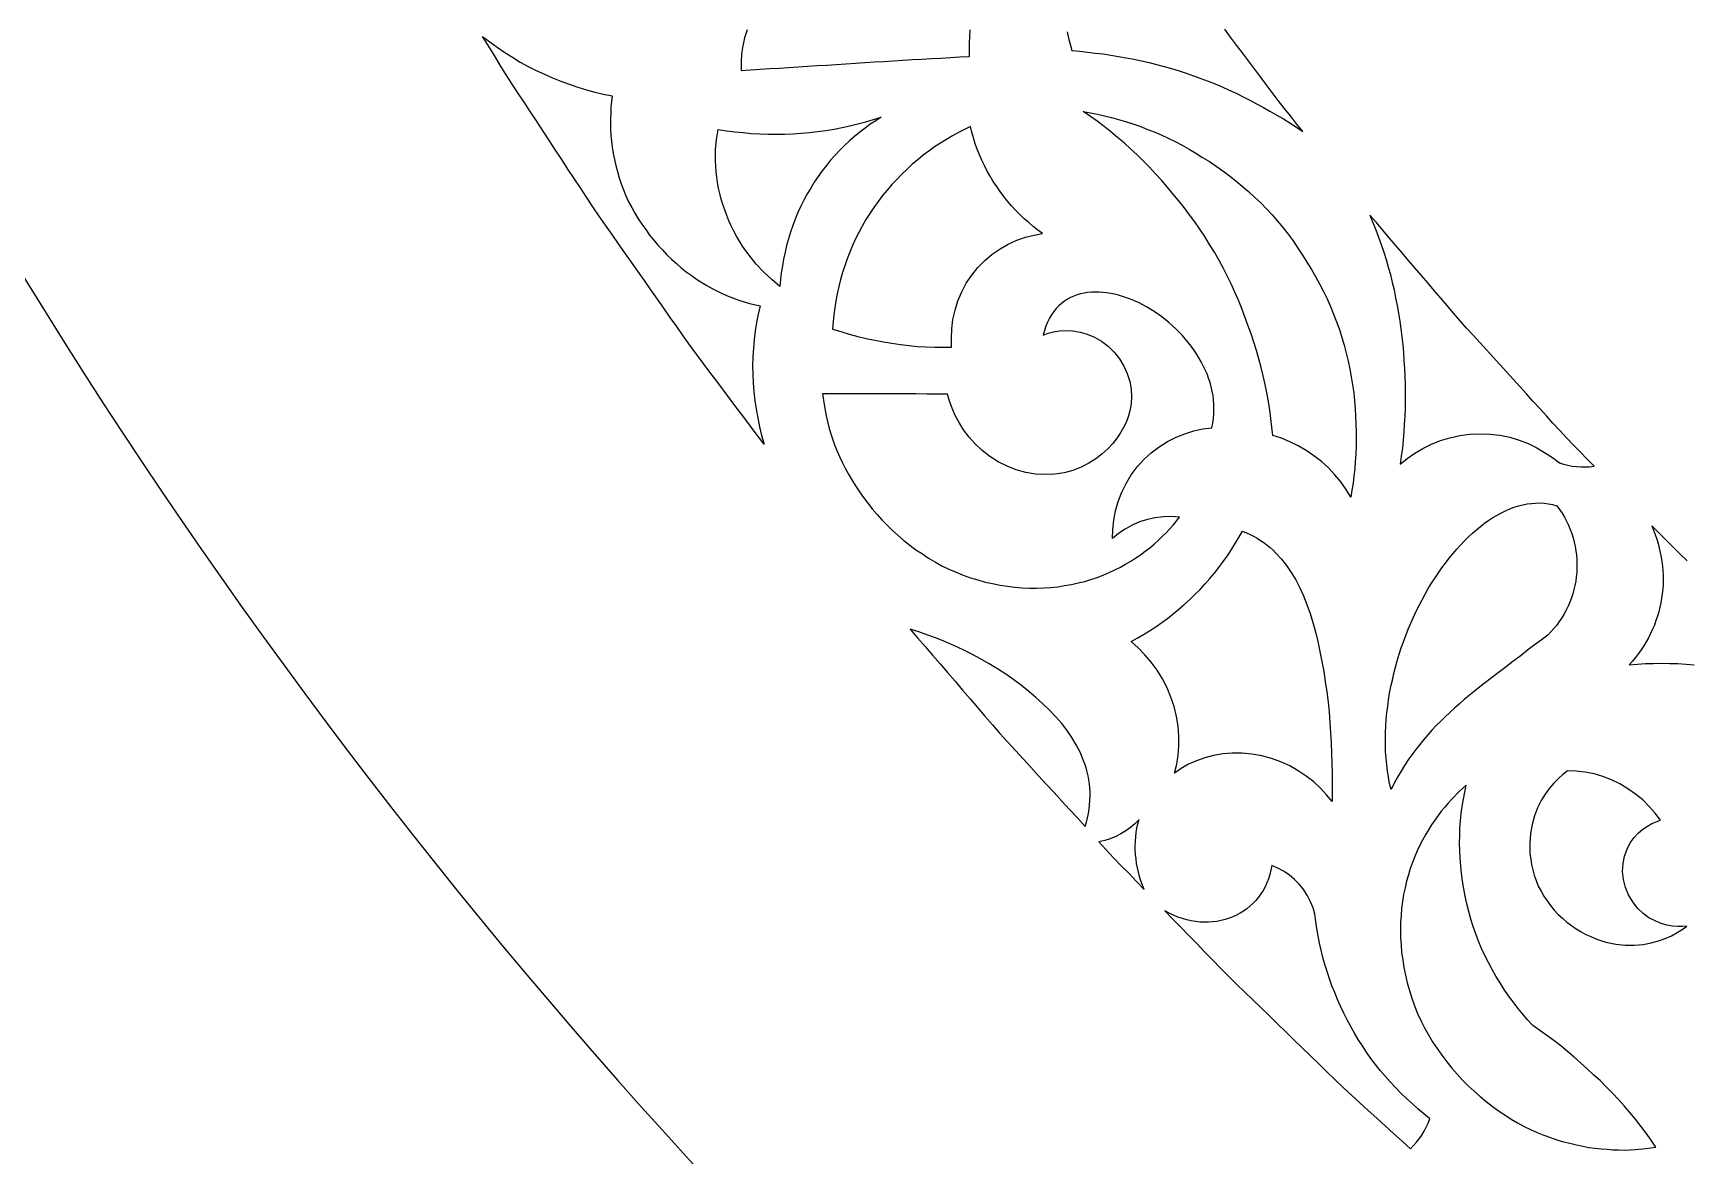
# Model space of a CAD drawing. Extents: x -1903 to -234, y -575 to 545.
# Drawn here: x -1819.4 to -1659, y -392.8 to -283.9 of the extents above; entities that cross this region are included whole.
import ezdxf

# ---------------------------------------------------------------- set-up
doc = ezdxf.new("R2010")
doc.units = 0
doc.layers.add('LAYER_1', color=18, linetype='CONTINUOUS')

msp = doc.modelspace()

# ---------------------------------------------------------------- linework, layer by layer
at = {"layer": 'LAYER_1'}
msp.add_lwpolyline([(-1342.91, 545.22, 0.414214), (-1902.91, -14.78, 0.414214), (-1342.91, -574.78, 0.414214), (-782.91, -14.78, 0.414214)], format="xyb", close=True, dxfattribs=at)
for points in [[(-1750.11, -283.58), (-1750.36, -284.34), (-1750.54, -285.12), (-1750.65, -285.91), (-1750.7, -286.71), (-1750.68, -287.5), (-1749.76, -287.44), (-1748.84, -287.39), (-1747.92, -287.33), (-1747, -287.27), (-1746.08, -287.21), (-1745.17, -287.14), (-1744.25, -287.09), (-1743.33, -287.04), (-1742.4, -286.98), (-1741.47, -286.92), (-1740.55, -286.85), (-1739.62, -286.79), (-1738.7, -286.74), (-1737.77, -286.68), (-1736.85, -286.63), (-1735.92, -286.57), (-1735, -286.51), (-1734.08, -286.45), (-1733.16, -286.4), (-1732.24, -286.35), (-1731.32, -286.3), (-1730.4, -286.25), (-1729.48, -286.2), (-1728.56, -286.14), (-1728.56, -285.5), (-1728.55, -284.86), (-1728.51, -284.22), (-1728.47, -283.58)], [(-1719.07, -283.76), (-1718.94, -284.37), (-1718.78, -284.97), (-1718.61, -285.58), (-1717.85, -285.65), (-1717.1, -285.72), (-1716.36, -285.82), (-1715.6, -285.91), (-1714.85, -286.03), (-1714.1, -286.14), (-1713.35, -286.28), (-1712.61, -286.42), (-1711.87, -286.58), (-1711.13, -286.75), (-1710.4, -286.93), (-1709.67, -287.12), (-1708.95, -287.33), (-1708.23, -287.55), (-1707.52, -287.78), (-1706.81, -288.02), (-1706.11, -288.28), (-1705.41, -288.54), (-1704.72, -288.82), (-1704.03, -289.1), (-1703.36, -289.41), (-1702.68, -289.72), (-1702.01, -290.05), (-1701.35, -290.38), (-1700.7, -290.73), (-1700.05, -291.09), (-1699.41, -291.46), (-1698.75, -291.83), (-1698.11, -292.21), (-1697.47, -292.6), (-1696.84, -293.01), (-1696.22, -293.42), (-1696.82, -292.67), (-1697.42, -291.92), (-1698.02, -291.17), (-1698.61, -290.42), (-1699.19, -289.65), (-1699.77, -288.88), (-1700.34, -288.11), (-1700.92, -287.34), (-1701.5, -286.58), (-1702.07, -285.81), (-1702.65, -285.04), (-1703.23, -284.27), (-1703.8, -283.51)], [(-1658.95, -335.07), (-1659.65, -334.4), (-1660.34, -333.73), (-1661.03, -333.05), (-1661.71, -332.36), (-1662.38, -331.67), (-1662.2, -332.09), (-1662.04, -332.53), (-1661.9, -332.96), (-1661.77, -333.4), (-1661.65, -333.84), (-1661.55, -334.27), (-1661.46, -334.71), (-1661.39, -335.15), (-1661.34, -335.6), (-1661.31, -336.04), (-1661.29, -336.49), (-1661.28, -336.93), (-1661.29, -337.38), (-1661.32, -337.82), (-1661.37, -338.27), (-1661.43, -338.71), (-1661.51, -339.15), (-1661.6, -339.58), (-1661.71, -340.02), (-1661.84, -340.45), (-1661.98, -340.87), (-1662.13, -341.3), (-1662.31, -341.71), (-1662.5, -342.12), (-1662.7, -342.53), (-1662.92, -342.93), (-1663.15, -343.32), (-1663.41, -343.7), (-1663.67, -344.08), (-1663.95, -344.45), (-1664.25, -344.8), (-1664.56, -345.15), (-1663.78, -345.1), (-1663, -345.05), (-1662.21, -345.03), (-1661.42, -345.01), (-1660.63, -345.04), (-1659.84, -345.05), (-1659.05, -345.11), (-1658.26, -345.17)]]:
    msp.add_lwpolyline(points, dxfattribs=at)
for points in [[(-1775.77, -284.2), (-1775.06, -284.74), (-1774.35, -285.26), (-1773.62, -285.76), (-1772.88, -286.23), (-1772.13, -286.69), (-1771.36, -287.11), (-1770.58, -287.5), (-1769.78, -287.87), (-1768.98, -288.22), (-1768.17, -288.55), (-1767.36, -288.85), (-1766.54, -289.12), (-1765.71, -289.38), (-1764.88, -289.6), (-1764.05, -289.81), (-1763.21, -289.98), (-1763.33, -291.03), (-1763.35, -291.57), (-1763.38, -292.12), (-1763.37, -292.67), (-1763.36, -293.23), (-1763.32, -293.81), (-1763.27, -294.38), (-1763.19, -294.96), (-1763.1, -295.55), (-1762.98, -296.14), (-1762.86, -296.73), (-1762.69, -297.32), (-1762.53, -297.91), (-1762.32, -298.5), (-1762.12, -299.09), (-1761.87, -299.67), (-1761.61, -300.24), (-1761.31, -300.79), (-1761, -301.35), (-1760.67, -301.89), (-1760.33, -302.43), (-1759.95, -302.95), (-1759.58, -303.47), (-1759.17, -303.96), (-1758.77, -304.46), (-1758.33, -304.92), (-1757.9, -305.38), (-1757.44, -305.81), (-1756.98, -306.24), (-1756.5, -306.64), (-1756.02, -307.03), (-1755.53, -307.38), (-1755.03, -307.74), (-1754.52, -308.06), (-1754.02, -308.37), (-1753.5, -308.65), (-1752.99, -308.92), (-1752.47, -309.16), (-1751.95, -309.4), (-1751.43, -309.59), (-1750.91, -309.79), (-1750.4, -309.95), (-1749.88, -310.1), (-1748.86, -310.33), (-1749.05, -311.14), (-1749.21, -311.96), (-1749.34, -312.78), (-1749.44, -313.61), (-1749.51, -314.44), (-1749.56, -315.28), (-1749.58, -316.12), (-1749.57, -316.97), (-1749.53, -317.82), (-1749.46, -318.67), (-1749.36, -319.52), (-1749.24, -320.37), (-1749.09, -321.22), (-1748.91, -322.07), (-1748.71, -322.92), (-1748.47, -323.77), (-1749.13, -322.9), (-1749.79, -322.02), (-1750.44, -321.15), (-1751.1, -320.27), (-1751.76, -319.4), (-1752.41, -318.53), (-1753.07, -317.65), (-1753.72, -316.78), (-1754.38, -315.9), (-1755.04, -315.03), (-1755.68, -314.15), (-1756.31, -313.25), (-1756.94, -312.36), (-1757.57, -311.47), (-1758.2, -310.57), (-1758.82, -309.68), (-1759.45, -308.78), (-1760.08, -307.89), (-1760.71, -306.99), (-1761.34, -306.1), (-1761.97, -305.21), (-1762.59, -304.31), (-1763.22, -303.42), (-1763.85, -302.52), (-1764.48, -301.63), (-1765.09, -300.72), (-1765.69, -299.81), (-1766.29, -298.89), (-1766.89, -297.98), (-1767.49, -297.07), (-1768.09, -296.15), (-1768.69, -295.24), (-1769.29, -294.33), (-1769.89, -293.41), (-1770.49, -292.5), (-1771.09, -291.59), (-1771.69, -290.67), (-1772.29, -289.76), (-1772.89, -288.85), (-1773.49, -287.93), (-1774.06, -287), (-1774.63, -286.07), (-1775.2, -285.13)], [(-1717.51, -291.48), (-1716.83, -291.61), (-1716.15, -291.74), (-1715.47, -291.9), (-1714.78, -292.06), (-1714.09, -292.26), (-1713.41, -292.46), (-1712.72, -292.69), (-1712.03, -292.92), (-1711.34, -293.19), (-1710.65, -293.45), (-1709.97, -293.76), (-1709.28, -294.07), (-1708.61, -294.41), (-1707.93, -294.75), (-1707.26, -295.13), (-1706.6, -295.52), (-1705.95, -295.94), (-1705.28, -296.35), (-1704.63, -296.79), (-1703.97, -297.24), (-1703.34, -297.72), (-1702.71, -298.2), (-1702.09, -298.72), (-1701.48, -299.24), (-1700.9, -299.79), (-1700.31, -300.34), (-1699.75, -300.93), (-1699.19, -301.52), (-1698.67, -302.14), (-1698.14, -302.76), (-1697.65, -303.4), (-1697.15, -304.05), (-1696.7, -304.73), (-1696.24, -305.41), (-1695.82, -306.11), (-1695.39, -306.8), (-1694.99, -307.51), (-1694.59, -308.21), (-1694.23, -308.94), (-1693.87, -309.66), (-1693.55, -310.4), (-1693.24, -311.14), (-1692.96, -311.89), (-1692.68, -312.65), (-1692.45, -313.41), (-1692.21, -314.17), (-1692.02, -314.94), (-1691.82, -315.7), (-1691.67, -316.47), (-1691.52, -317.24), (-1691.4, -318.01), (-1691.29, -318.78), (-1691.22, -319.54), (-1691.14, -320.31), (-1691.1, -321.06), (-1691.07, -321.82), (-1691.05, -322.55), (-1691.04, -323.29), (-1691.06, -324.01), (-1691.08, -324.74), (-1691.13, -325.45), (-1691.19, -326.16), (-1691.27, -326.85), (-1691.35, -327.55), (-1691.47, -328.22), (-1691.58, -328.9), (-1692.03, -328.14), (-1692.54, -327.41), (-1693.11, -326.72), (-1693.74, -326.06), (-1694.42, -325.45), (-1695.14, -324.88), (-1695.89, -324.36), (-1696.67, -323.91), (-1697.48, -323.52), (-1698.3, -323.19), (-1699.14, -322.93), (-1699.22, -322.1), (-1699.31, -321.28), (-1699.43, -320.45), (-1699.55, -319.62), (-1699.71, -318.79), (-1699.87, -317.97), (-1700.06, -317.14), (-1700.25, -316.31), (-1700.48, -315.49), (-1700.71, -314.67), (-1700.97, -313.85), (-1701.24, -313.04), (-1701.54, -312.23), (-1701.84, -311.42), (-1702.15, -310.61), (-1702.47, -309.8), (-1702.83, -309), (-1703.18, -308.21), (-1703.57, -307.43), (-1703.96, -306.65), (-1704.38, -305.88), (-1704.8, -305.12), (-1705.26, -304.38), (-1705.71, -303.63), (-1706.2, -302.91), (-1706.69, -302.19), (-1707.2, -301.5), (-1707.72, -300.8), (-1708.27, -300.13), (-1708.82, -299.46), (-1709.39, -298.81), (-1709.94, -298.15), (-1710.52, -297.52), (-1711.1, -296.89), (-1711.7, -296.29), (-1712.3, -295.68), (-1712.92, -295.11), (-1713.55, -294.54), (-1714.19, -294), (-1714.83, -293.46), (-1715.5, -292.95), (-1716.16, -292.44), (-1716.83, -291.96)], [(-1737.11, -292.04), (-1737.64, -292.39), (-1738.17, -292.73), (-1738.68, -293.11), (-1739.2, -293.5), (-1739.69, -293.91), (-1740.19, -294.33), (-1740.66, -294.78), (-1741.13, -295.24), (-1741.57, -295.72), (-1742.02, -296.21), (-1742.43, -296.73), (-1742.84, -297.24), (-1743.23, -297.79), (-1743.61, -298.34), (-1743.95, -298.91), (-1744.3, -299.49), (-1744.61, -300.08), (-1744.92, -300.68), (-1745.19, -301.3), (-1745.46, -301.92), (-1745.69, -302.55), (-1745.92, -303.19), (-1746.11, -303.84), (-1746.29, -304.48), (-1746.44, -305.14), (-1746.59, -305.8), (-1746.7, -306.46), (-1746.8, -307.13), (-1746.87, -307.79), (-1746.93, -308.46), (-1747.73, -307.8), (-1748.5, -307.08), (-1749.23, -306.29), (-1749.92, -305.44), (-1750.24, -304.99), (-1750.56, -304.54), (-1750.85, -304.06), (-1751.14, -303.59), (-1751.4, -303.09), (-1751.65, -302.59), (-1751.88, -302.08), (-1752.1, -301.57), (-1752.29, -301.04), (-1752.47, -300.52), (-1752.62, -299.98), (-1752.77, -299.45), (-1752.88, -298.92), (-1752.99, -298.38), (-1753.06, -297.85), (-1753.13, -297.31), (-1753.19, -296.26), (-1753.18, -295.22), (-1753.09, -294.22), (-1752.93, -293.24), (-1752.13, -293.36), (-1751.32, -293.47), (-1750.51, -293.54), (-1749.71, -293.62), (-1748.9, -293.65), (-1748.09, -293.69), (-1747.28, -293.69), (-1746.47, -293.68), (-1745.67, -293.64), (-1744.86, -293.6), (-1744.07, -293.52), (-1743.27, -293.44), (-1742.48, -293.32), (-1741.69, -293.2), (-1740.91, -293.04), (-1740.14, -292.89), (-1739.37, -292.69), (-1738.61, -292.5), (-1737.86, -292.27)], [(-1728.44, -292.94), (-1729.04, -293.24), (-1729.63, -293.53), (-1730.21, -293.86), (-1730.79, -294.19), (-1731.36, -294.56), (-1731.93, -294.92), (-1732.48, -295.33), (-1733.03, -295.73), (-1733.57, -296.17), (-1734.1, -296.61), (-1734.61, -297.09), (-1735.12, -297.56), (-1735.6, -298.07), (-1736.08, -298.57), (-1736.53, -299.11), (-1736.98, -299.65), (-1737.41, -300.22), (-1737.83, -300.79), (-1738.21, -301.39), (-1738.6, -301.98), (-1738.95, -302.6), (-1739.29, -303.21), (-1739.59, -303.85), (-1739.9, -304.48), (-1740.16, -305.14), (-1740.42, -305.79), (-1740.65, -306.45), (-1740.87, -307.12), (-1741.05, -307.8), (-1741.23, -308.47), (-1741.37, -309.16), (-1741.52, -309.84), (-1741.62, -310.53), (-1741.72, -311.22), (-1741.78, -311.9), (-1741.84, -312.59), (-1741.02, -312.84), (-1740.21, -313.09), (-1739.38, -313.3), (-1738.56, -313.5), (-1737.73, -313.67), (-1736.9, -313.84), (-1736.07, -313.97), (-1735.24, -314.09), (-1734.41, -314.18), (-1733.58, -314.27), (-1732.75, -314.31), (-1731.92, -314.36), (-1731.1, -314.36), (-1730.28, -314.36), (-1730.31, -313.48), (-1730.26, -312.58), (-1730.15, -311.67), (-1729.95, -310.76), (-1729.67, -309.87), (-1729.3, -308.99), (-1728.86, -308.15), (-1728.33, -307.36), (-1727.73, -306.62), (-1727.07, -305.94), (-1726.35, -305.33), (-1725.59, -304.8), (-1724.79, -304.35), (-1723.97, -303.98), (-1723.13, -303.69), (-1722.29, -303.47), (-1721.46, -303.33), (-1721.92, -302.99), (-1722.37, -302.64), (-1722.81, -302.26), (-1723.25, -301.89), (-1723.66, -301.48), (-1724.08, -301.07), (-1724.47, -300.63), (-1724.86, -300.19), (-1725.22, -299.72), (-1725.58, -299.26), (-1725.91, -298.77), (-1726.25, -298.28), (-1726.54, -297.77), (-1726.84, -297.27), (-1727.1, -296.74), (-1727.36, -296.22), (-1727.59, -295.68), (-1727.81, -295.15), (-1728, -294.61), (-1728.17, -294.05), (-1728.31, -293.5)], [(-1689.71, -301.54), (-1689.42, -302.25), (-1689.14, -302.96), (-1688.88, -303.67), (-1688.62, -304.39), (-1688.38, -305.12), (-1688.15, -305.84), (-1687.94, -306.58), (-1687.73, -307.31), (-1687.55, -308.06), (-1687.37, -308.8), (-1687.22, -309.55), (-1687.06, -310.3), (-1686.94, -311.06), (-1686.81, -311.82), (-1686.71, -312.58), (-1686.61, -313.34), (-1686.53, -314.11), (-1686.46, -314.88), (-1686.41, -315.65), (-1686.36, -316.43), (-1686.34, -317.21), (-1686.31, -317.98), (-1686.3, -318.74), (-1686.29, -319.51), (-1686.31, -320.29), (-1686.33, -321.06), (-1686.38, -321.83), (-1686.42, -322.6), (-1686.5, -323.38), (-1686.57, -324.15), (-1686.67, -324.93), (-1686.77, -325.7), (-1686.1, -325.15), (-1685.37, -324.64), (-1684.59, -324.17), (-1683.75, -323.76), (-1682.87, -323.41), (-1681.95, -323.13), (-1681, -322.92), (-1680.03, -322.8), (-1679.05, -322.75), (-1678.07, -322.79), (-1677.11, -322.9), (-1676.16, -323.09), (-1675.25, -323.36), (-1674.37, -323.7), (-1673.54, -324.1), (-1672.77, -324.56), (-1672.02, -325.04), (-1671.34, -325.57), (-1670.93, -325.7), (-1670.52, -325.81), (-1670.1, -325.89), (-1669.68, -325.94), (-1669.26, -325.97), (-1668.83, -325.97), (-1668.41, -325.95), (-1667.98, -325.89), (-1668.65, -325.2), (-1669.32, -324.51), (-1669.99, -323.83), (-1670.66, -323.14), (-1671.31, -322.43), (-1671.96, -321.72), (-1672.6, -321.01), (-1673.25, -320.3), (-1673.9, -319.59), (-1674.54, -318.88), (-1675.19, -318.17), (-1675.83, -317.46), (-1676.48, -316.75), (-1677.13, -316.04), (-1677.77, -315.33), (-1678.42, -314.62), (-1679.06, -313.91), (-1679.71, -313.2), (-1680.36, -312.49), (-1680.98, -311.77), (-1681.61, -311.04), (-1682.23, -310.31), (-1682.85, -309.58), (-1683.48, -308.85), (-1684.1, -308.12), (-1684.72, -307.39), (-1685.35, -306.66), (-1685.97, -305.93), (-1686.59, -305.2), (-1687.22, -304.47), (-1687.84, -303.74), (-1688.46, -303), (-1689.09, -302.27)], [(-1721.41, -313.17), (-1720.93, -313), (-1720.39, -312.86), (-1719.81, -312.77), (-1719.18, -312.74), (-1718.52, -312.77), (-1717.83, -312.89), (-1717.13, -313.09), (-1716.43, -313.39), (-1715.74, -313.78), (-1715.1, -314.26), (-1714.51, -314.83), (-1714, -315.48), (-1713.57, -316.18), (-1713.25, -316.91), (-1713.01, -317.67), (-1712.88, -318.42), (-1712.84, -319.16), (-1712.88, -319.86), (-1712.99, -320.51), (-1713.15, -321.12), (-1713.36, -321.66), (-1713.61, -322.15), (-1713.88, -322.59), (-1714.23, -323.14), (-1714.65, -323.68), (-1715.13, -324.21), (-1715.68, -324.71), (-1716.29, -325.18), (-1716.97, -325.61), (-1717.72, -325.99), (-1718.53, -326.3), (-1719.38, -326.53), (-1720.28, -326.67), (-1721.21, -326.71), (-1722.14, -326.66), (-1723.08, -326.5), (-1724.01, -326.24), (-1724.91, -325.89), (-1725.77, -325.46), (-1726.58, -324.94), (-1727.32, -324.36), (-1727.99, -323.74), (-1728.59, -323.07), (-1729.12, -322.38), (-1729.56, -321.67), (-1729.94, -320.97), (-1730.24, -320.26), (-1730.48, -319.58), (-1730.67, -318.91), (-1731.68, -318.91), (-1732.7, -318.9), (-1733.72, -318.89), (-1734.74, -318.89), (-1735.74, -318.88), (-1736.75, -318.88), (-1737.76, -318.87), (-1738.76, -318.86), (-1739.77, -318.86), (-1740.78, -318.87), (-1741.79, -318.87), (-1742.8, -318.87), (-1742.66, -319.92), (-1742.56, -320.46), (-1742.46, -321), (-1742.32, -321.55), (-1742.19, -322.1), (-1742.02, -322.67), (-1741.85, -323.24), (-1741.64, -323.81), (-1741.43, -324.38), (-1741.17, -324.95), (-1740.91, -325.52), (-1740.61, -326.09), (-1740.3, -326.66), (-1739.96, -327.23), (-1739.62, -327.8), (-1739.23, -328.37), (-1738.84, -328.93), (-1738.41, -329.48), (-1737.98, -330.03), (-1737.51, -330.57), (-1737.04, -331.1), (-1736.53, -331.61), (-1736.02, -332.13), (-1735.47, -332.61), (-1734.92, -333.1), (-1734.33, -333.55), (-1733.74, -334), (-1733.12, -334.41), (-1732.51, -334.82), (-1731.86, -335.2), (-1731.22, -335.57), (-1730.54, -335.88), (-1729.85, -336.19), (-1729.15, -336.45), (-1728.45, -336.71), (-1727.74, -336.92), (-1727.03, -337.13), (-1726.31, -337.28), (-1725.59, -337.43), (-1724.87, -337.53), (-1724.16, -337.63), (-1723.45, -337.68), (-1722.74, -337.72), (-1722.04, -337.72), (-1721.34, -337.71), (-1720.66, -337.65), (-1719.98, -337.59), (-1719.32, -337.48), (-1718.66, -337.38), (-1718.02, -337.22), (-1717.38, -337.07), (-1716.78, -336.88), (-1716.17, -336.68), (-1715.59, -336.45), (-1715.01, -336.22), (-1714.47, -335.96), (-1713.92, -335.69), (-1713.41, -335.4), (-1712.9, -335.11), (-1712.42, -334.79), (-1711.95, -334.48), (-1711.5, -334.14), (-1711.06, -333.8), (-1710.65, -333.45), (-1710.24, -333.1), (-1709.87, -332.73), (-1709.49, -332.36), (-1709.15, -331.99), (-1708.8, -331.62), (-1708.18, -330.85), (-1708.95, -330.79), (-1709.74, -330.8), (-1710.53, -330.89), (-1711.3, -331.06), (-1712.06, -331.3), (-1712.78, -331.61), (-1713.46, -331.99), (-1714.09, -332.43), (-1714.67, -332.92), (-1714.65, -332.03), (-1714.55, -331.13), (-1714.38, -330.22), (-1714.13, -329.32), (-1713.79, -328.43), (-1713.37, -327.57), (-1712.87, -326.74), (-1712.29, -325.97), (-1711.65, -325.25), (-1710.94, -324.6), (-1710.17, -324.02), (-1709.36, -323.51), (-1708.52, -323.09), (-1707.66, -322.74), (-1706.79, -322.47), (-1705.92, -322.28), (-1705.06, -322.17), (-1704.96, -321.71), (-1704.9, -321.26), (-1704.85, -320.81), (-1704.84, -320.37), (-1704.84, -319.92), (-1704.87, -319.48), (-1704.93, -319.05), (-1705, -318.62), (-1705.1, -318.19), (-1705.22, -317.77), (-1705.36, -317.35), (-1705.51, -316.95), (-1705.69, -316.54), (-1705.88, -316.15), (-1706.09, -315.76), (-1706.32, -315.37), (-1706.55, -314.99), (-1706.8, -314.61), (-1707.06, -314.25), (-1707.33, -313.89), (-1707.62, -313.54), (-1707.91, -313.2), (-1708.54, -312.56), (-1709.21, -311.95), (-1709.91, -311.4), (-1710.64, -310.89), (-1711.38, -310.43), (-1712.15, -310.03), (-1712.92, -309.7), (-1713.31, -309.55), (-1713.7, -309.42), (-1714.09, -309.31), (-1714.48, -309.21), (-1714.86, -309.13), (-1715.25, -309.07), (-1715.63, -309.03), (-1716, -309), (-1716.37, -309), (-1716.73, -309.01), (-1717.09, -309.05), (-1717.44, -309.1), (-1717.78, -309.18), (-1718.12, -309.28), (-1718.44, -309.39), (-1718.76, -309.54), (-1719.06, -309.7), (-1719.35, -309.89), (-1719.62, -310.1), (-1719.89, -310.34), (-1720.14, -310.6), (-1720.37, -310.89), (-1720.59, -311.2), (-1720.79, -311.54), (-1720.98, -311.91), (-1721.14, -312.3), (-1721.29, -312.72)], [(-1671.6, -329.73), (-1671.33, -330.09), (-1671.08, -330.46), (-1670.85, -330.84), (-1670.64, -331.23), (-1670.46, -331.62), (-1670.29, -332.02), (-1670.14, -332.43), (-1670.01, -332.84), (-1669.9, -333.25), (-1669.81, -333.67), (-1669.74, -334.09), (-1669.68, -334.51), (-1669.65, -334.94), (-1669.64, -335.36), (-1669.64, -335.78), (-1669.66, -336.2), (-1669.7, -336.63), (-1669.76, -337.04), (-1669.84, -337.46), (-1669.94, -337.87), (-1670.05, -338.28), (-1670.18, -338.68), (-1670.33, -339.08), (-1670.5, -339.47), (-1670.68, -339.85), (-1670.89, -340.23), (-1671.11, -340.59), (-1671.35, -340.95), (-1671.6, -341.3), (-1671.87, -341.63), (-1672.16, -341.96), (-1672.47, -342.27), (-1673.12, -342.76), (-1673.77, -343.26), (-1674.42, -343.75), (-1675.06, -344.25), (-1675.85, -344.84), (-1676.64, -345.44), (-1677.42, -346.03), (-1677.97, -346.46), (-1678.52, -346.88), (-1679.05, -347.3), (-1679.57, -347.71), (-1680.07, -348.12), (-1680.57, -348.54), (-1681.04, -348.95), (-1681.52, -349.36), (-1681.97, -349.78), (-1682.42, -350.2), (-1682.85, -350.63), (-1683.29, -351.06), (-1683.7, -351.51), (-1684.11, -351.95), (-1684.5, -352.42), (-1684.89, -352.89), (-1685.26, -353.38), (-1685.64, -353.88), (-1686, -354.39), (-1686.35, -354.92), (-1686.69, -355.48), (-1687.03, -356.05), (-1687.35, -356.64), (-1687.67, -357.25), (-1687.81, -356.66), (-1687.92, -356.06), (-1688.01, -355.46), (-1688.09, -354.85), (-1688.15, -354.23), (-1688.19, -353.61), (-1688.21, -352.99), (-1688.22, -352.36), (-1688.21, -351.73), (-1688.18, -351.1), (-1688.13, -350.46), (-1688.08, -349.82), (-1687.99, -349.19), (-1687.91, -348.55), (-1687.8, -347.91), (-1687.68, -347.28), (-1687.54, -346.64), (-1687.4, -346.01), (-1687.23, -345.39), (-1687.06, -344.76), (-1686.87, -344.14), (-1686.67, -343.52), (-1686.45, -342.92), (-1686.24, -342.31), (-1685.99, -341.72), (-1685.75, -341.12), (-1685.49, -340.55), (-1685.22, -339.97), (-1684.94, -339.41), (-1684.65, -338.85), (-1684.35, -338.31), (-1684.05, -337.77), (-1683.73, -337.25), (-1683.4, -336.74), (-1683.07, -336.25), (-1682.73, -335.75), (-1682.38, -335.29), (-1682.03, -334.82), (-1681.66, -334.39), (-1681.3, -333.95), (-1680.92, -333.55), (-1680.55, -333.14), (-1680.17, -332.76), (-1679.78, -332.4), (-1679.38, -332.06), (-1678.99, -331.73), (-1678.59, -331.43), (-1678.19, -331.14), (-1677.78, -330.88), (-1677.37, -330.63), (-1676.96, -330.41), (-1676.55, -330.21), (-1676.14, -330.03), (-1675.72, -329.87), (-1675.31, -329.74), (-1674.89, -329.64), (-1674.48, -329.55), (-1674.06, -329.5), (-1673.65, -329.47), (-1673.23, -329.46), (-1672.82, -329.49), (-1672.41, -329.54), (-1672, -329.62)], [(-1702.07, -332.21), (-1701.7, -332.35), (-1701.34, -332.52), (-1700.99, -332.69), (-1700.65, -332.88), (-1700.32, -333.09), (-1700, -333.31), (-1699.69, -333.55), (-1699.4, -333.79), (-1699.11, -334.05), (-1698.83, -334.33), (-1698.29, -334.91), (-1697.8, -335.54), (-1697.34, -336.22), (-1696.91, -336.93), (-1696.52, -337.69), (-1696.15, -338.48), (-1695.82, -339.31), (-1695.51, -340.17), (-1695.24, -341.06), (-1694.99, -341.97), (-1694.76, -342.9), (-1694.56, -343.86), (-1694.38, -344.83), (-1694.2, -345.8), (-1694.04, -346.78), (-1693.9, -347.77), (-1693.78, -348.77), (-1693.68, -349.77), (-1693.6, -350.77), (-1693.54, -351.76), (-1693.47, -352.75), (-1693.44, -353.73), (-1693.4, -354.71), (-1693.39, -355.66), (-1693.38, -356.61), (-1693.39, -357.52), (-1693.39, -358.42), (-1693.92, -357.76), (-1694.51, -357.13), (-1695.17, -356.52), (-1695.89, -355.95), (-1696.66, -355.43), (-1697.49, -354.96), (-1698.36, -354.56), (-1699.27, -354.24), (-1700.2, -353.99), (-1701.16, -353.82), (-1702.11, -353.73), (-1703.06, -353.73), (-1703.99, -353.81), (-1704.88, -353.96), (-1705.73, -354.18), (-1706.54, -354.46), (-1707.3, -354.81), (-1708.01, -355.21), (-1708.66, -355.66), (-1708.45, -354.81), (-1708.31, -353.93), (-1708.24, -353.01), (-1708.24, -352.07), (-1708.32, -351.12), (-1708.47, -350.17), (-1708.7, -349.22), (-1709.01, -348.29), (-1709.39, -347.38), (-1709.84, -346.51), (-1710.36, -345.68), (-1710.92, -344.9), (-1711.54, -344.18), (-1712.2, -343.52), (-1712.88, -342.91), (-1712.28, -342.57), (-1711.67, -342.23), (-1711.08, -341.85), (-1710.48, -341.48), (-1709.91, -341.07), (-1709.34, -340.66), (-1708.79, -340.22), (-1708.24, -339.78), (-1707.72, -339.31), (-1707.19, -338.84), (-1706.69, -338.35), (-1706.19, -337.85), (-1705.72, -337.33), (-1705.25, -336.8), (-1704.8, -336.26), (-1704.36, -335.71), (-1703.95, -335.14), (-1703.53, -334.58), (-1703.15, -333.99), (-1702.77, -333.41), (-1702.42, -332.81)], [(-1734.31, -341.7), (-1733.58, -342.55), (-1732.85, -343.39), (-1732.13, -344.23), (-1731.4, -345.08), (-1730.68, -345.92), (-1729.95, -346.76), (-1729.23, -347.61), (-1728.5, -348.45), (-1727.78, -349.29), (-1727.05, -350.13), (-1726.33, -350.98), (-1725.6, -351.82), (-1724.86, -352.64), (-1724.1, -353.46), (-1723.35, -354.28), (-1722.6, -355.1), (-1721.85, -355.92), (-1721.1, -356.74), (-1720.35, -357.56), (-1719.6, -358.38), (-1718.85, -359.2), (-1718.09, -360.02), (-1717.34, -360.84), (-1717.21, -360.41), (-1717.11, -359.99), (-1717.02, -359.57), (-1716.95, -359.15), (-1716.9, -358.73), (-1716.87, -358.32), (-1716.86, -357.91), (-1716.86, -357.51), (-1716.88, -357.1), (-1716.92, -356.71), (-1716.98, -356.31), (-1717.05, -355.92), (-1717.14, -355.53), (-1717.25, -355.15), (-1717.37, -354.77), (-1717.51, -354.39), (-1717.82, -353.65), (-1718.19, -352.93), (-1718.62, -352.22), (-1719.09, -351.53), (-1719.61, -350.86), (-1720.18, -350.2), (-1720.78, -349.57), (-1721.43, -348.95), (-1722.1, -348.34), (-1722.79, -347.74), (-1723.51, -347.16), (-1724.26, -346.61), (-1725.03, -346.07), (-1725.83, -345.55), (-1726.64, -345.06), (-1727.47, -344.59), (-1728.31, -344.14), (-1729.16, -343.72), (-1730.02, -343.32), (-1730.88, -342.94), (-1731.74, -342.59), (-1732.6, -342.27), (-1733.46, -341.97)], [(-1670.56, -355.46), (-1671, -355.8), (-1671.44, -356.19), (-1671.88, -356.63), (-1672.31, -357.13), (-1672.72, -357.7), (-1673.1, -358.33), (-1673.45, -359.03), (-1673.75, -359.8), (-1673.99, -360.64), (-1674.15, -361.54), (-1674.22, -362.5), (-1674.19, -363.5), (-1674.12, -364.02), (-1674.04, -364.54), (-1673.91, -365.06), (-1673.78, -365.58), (-1673.58, -366.1), (-1673.39, -366.62), (-1673.12, -367.11), (-1672.85, -367.6), (-1672.53, -368.06), (-1672.2, -368.52), (-1671.83, -368.95), (-1671.45, -369.37), (-1671.03, -369.75), (-1670.61, -370.13), (-1670.16, -370.46), (-1669.71, -370.78), (-1669.24, -371.05), (-1668.77, -371.32), (-1668.28, -371.53), (-1667.8, -371.74), (-1666.83, -372.05), (-1665.87, -372.25), (-1664.95, -372.35), (-1664.06, -372.35), (-1663.23, -372.28), (-1662.45, -372.14), (-1661.73, -371.95), (-1661.07, -371.71), (-1660.47, -371.44), (-1659.92, -371.14), (-1659.42, -370.83), (-1658.98, -370.5), (-1659.41, -370.55), (-1659.88, -370.55), (-1660.38, -370.51), (-1660.92, -370.42), (-1661.48, -370.25), (-1662.06, -370.01), (-1662.65, -369.69), (-1663.22, -369.27), (-1663.75, -368.76), (-1664.23, -368.16), (-1664.64, -367.48), (-1664.94, -366.75), (-1665.13, -365.98), (-1665.21, -365.2), (-1665.17, -364.43), (-1665.02, -363.71), (-1664.78, -363.04), (-1664.46, -362.44), (-1664.09, -361.92), (-1663.68, -361.47), (-1663.25, -361.1), (-1662.81, -360.8), (-1662.37, -360.56), (-1661.94, -360.38), (-1661.53, -360.24), (-1662.04, -359.55), (-1662.62, -358.89), (-1663.26, -358.27), (-1663.95, -357.71), (-1664.7, -357.19), (-1665.48, -356.72), (-1666.29, -356.33), (-1667.13, -356), (-1667.98, -355.75), (-1668.85, -355.58), (-1669.71, -355.48)], [(-1680.38, -356.85), (-1681.08, -357.49), (-1681.78, -358.19), (-1682.12, -358.57), (-1682.46, -358.96), (-1682.79, -359.37), (-1683.11, -359.78), (-1683.43, -360.23), (-1683.74, -360.68), (-1684.04, -361.16), (-1684.33, -361.64), (-1684.6, -362.16), (-1684.88, -362.67), (-1685.12, -363.22), (-1685.37, -363.77), (-1685.59, -364.35), (-1685.8, -364.93), (-1685.98, -365.54), (-1686.16, -366.16), (-1686.3, -366.8), (-1686.45, -367.44), (-1686.54, -368.11), (-1686.64, -368.78), (-1686.69, -369.48), (-1686.74, -370.17), (-1686.74, -370.88), (-1686.74, -371.6), (-1686.69, -372.33), (-1686.64, -373.06), (-1686.53, -373.79), (-1686.43, -374.53), (-1686.26, -375.28), (-1686.1, -376.02), (-1685.88, -376.76), (-1685.66, -377.5), (-1685.39, -378.23), (-1685.11, -378.97), (-1684.77, -379.67), (-1684.43, -380.37), (-1684.03, -381.05), (-1683.64, -381.73), (-1683.19, -382.38), (-1682.75, -383.04), (-1682.26, -383.66), (-1681.78, -384.28), (-1681.25, -384.86), (-1680.73, -385.44), (-1680.18, -385.99), (-1679.62, -386.53), (-1679.04, -387.02), (-1678.45, -387.52), (-1677.85, -387.97), (-1677.25, -388.42), (-1676.63, -388.83), (-1676.02, -389.23), (-1675.39, -389.59), (-1674.76, -389.94), (-1674.13, -390.25), (-1673.49, -390.54), (-1672.85, -390.79), (-1672.21, -391.03), (-1671.58, -391.23), (-1670.94, -391.43), (-1670.32, -391.58), (-1669.69, -391.74), (-1669.08, -391.85), (-1668.47, -391.97), (-1667.88, -392.05), (-1667.29, -392.12), (-1666.71, -392.16), (-1666.14, -392.21), (-1665.58, -392.22), (-1665.03, -392.23), (-1664.49, -392.21), (-1663.96, -392.19), (-1662.94, -392.09), (-1661.97, -391.96), (-1662.45, -391.27), (-1662.93, -390.58), (-1663.45, -389.92), (-1663.96, -389.25), (-1664.51, -388.6), (-1665.05, -387.95), (-1665.62, -387.33), (-1666.2, -386.7), (-1666.8, -386.1), (-1667.39, -385.5), (-1668.02, -384.92), (-1668.64, -384.35), (-1669.28, -383.78), (-1669.91, -383.21), (-1670.56, -382.67), (-1671.21, -382.13), (-1671.88, -381.62), (-1672.55, -381.11), (-1673.24, -380.63), (-1673.93, -380.15), (-1674.42, -379.6), (-1674.9, -379.04), (-1675.36, -378.46), (-1675.82, -377.87), (-1676.26, -377.26), (-1676.69, -376.65), (-1677.09, -376.01), (-1677.49, -375.37), (-1677.86, -374.71), (-1678.23, -374.05), (-1678.56, -373.37), (-1678.89, -372.69), (-1679.17, -371.98), (-1679.45, -371.27), (-1679.69, -370.54), (-1679.93, -369.82), (-1680.12, -369.09), (-1680.32, -368.35), (-1680.47, -367.62), (-1680.62, -366.88), (-1680.73, -366.14), (-1680.84, -365.4), (-1680.91, -364.66), (-1680.97, -363.92), (-1681, -363.19), (-1681.02, -362.46), (-1681, -361.74), (-1680.98, -361.02), (-1680.92, -360.3), (-1680.86, -359.59), (-1680.76, -358.9), (-1680.65, -358.2), (-1680.52, -357.53)], [(-1712.11, -360.18), (-1712.51, -360.59), (-1712.94, -360.95), (-1713.39, -361.28), (-1713.87, -361.57), (-1714.37, -361.82), (-1714.9, -362.03), (-1715.44, -362.2), (-1716, -362.32), (-1715.28, -363.11), (-1714.57, -363.89), (-1713.83, -364.66), (-1713.08, -365.42), (-1712.34, -366.19), (-1711.6, -366.95), (-1711.77, -366.54), (-1711.92, -366.12), (-1712.05, -365.7), (-1712.16, -365.27), (-1712.26, -364.84), (-1712.34, -364.42), (-1712.4, -363.99), (-1712.44, -363.56), (-1712.47, -363.13), (-1712.47, -362.71), (-1712.46, -362.28), (-1712.43, -361.86), (-1712.38, -361.44), (-1712.31, -361.01), (-1712.22, -360.6)], [(-1699.24, -364.64), (-1699.32, -365.08), (-1699.43, -365.5), (-1699.56, -365.91), (-1699.71, -366.31), (-1699.89, -366.69), (-1700.08, -367.05), (-1700.3, -367.39), (-1700.53, -367.71), (-1700.79, -368.02), (-1701.06, -368.31), (-1701.35, -368.57), (-1701.65, -368.82), (-1701.97, -369.05), (-1702.31, -369.26), (-1702.65, -369.44), (-1703.01, -369.61), (-1703.38, -369.75), (-1703.76, -369.88), (-1704.15, -369.97), (-1704.55, -370.05), (-1704.95, -370.1), (-1705.36, -370.13), (-1705.78, -370.14), (-1706.19, -370.11), (-1706.62, -370.07), (-1707.04, -370), (-1707.47, -369.9), (-1707.9, -369.78), (-1708.33, -369.63), (-1708.75, -369.46), (-1709.17, -369.25), (-1709.59, -369.02), (-1708.82, -369.82), (-1708.05, -370.61), (-1707.28, -371.41), (-1706.51, -372.2), (-1705.75, -372.99), (-1704.98, -373.79), (-1704.21, -374.58), (-1703.44, -375.37), (-1702.64, -376.14), (-1701.85, -376.91), (-1701.05, -377.68), (-1700.26, -378.45), (-1699.47, -379.22), (-1698.67, -379.99), (-1697.88, -380.76), (-1697.08, -381.53), (-1696.29, -382.3), (-1695.5, -383.07), (-1694.7, -383.84), (-1693.91, -384.61), (-1693.11, -385.38), (-1692.32, -386.15), (-1691.51, -386.9), (-1690.69, -387.65), (-1689.88, -388.39), (-1689.06, -389.13), (-1688.24, -389.88), (-1687.42, -390.62), (-1686.6, -391.37), (-1685.79, -392.11), (-1685.48, -391.8), (-1685.19, -391.48), (-1684.93, -391.14), (-1684.68, -390.78), (-1684.45, -390.4), (-1684.25, -390.01), (-1684.07, -389.61), (-1683.91, -389.19), (-1684.5, -388.71), (-1685.07, -388.23), (-1685.63, -387.73), (-1686.18, -387.22), (-1686.71, -386.7), (-1687.23, -386.17), (-1687.74, -385.63), (-1688.23, -385.08), (-1688.71, -384.51), (-1689.18, -383.94), (-1689.62, -383.35), (-1690.04, -382.75), (-1690.45, -382.13), (-1690.84, -381.51), (-1691.21, -380.88), (-1691.57, -380.24), (-1691.92, -379.6), (-1692.25, -378.95), (-1692.56, -378.29), (-1692.85, -377.63), (-1693.13, -376.96), (-1693.4, -376.29), (-1693.64, -375.61), (-1693.87, -374.92), (-1694.08, -374.24), (-1694.28, -373.55), (-1694.45, -372.85), (-1694.61, -372.15), (-1694.75, -371.45), (-1694.87, -370.75), (-1694.97, -370.05), (-1695.06, -369.34), (-1695.23, -368.74), (-1695.47, -368.15), (-1695.78, -367.57), (-1696.14, -367), (-1696.56, -366.47), (-1697.03, -365.98), (-1697.55, -365.55), (-1698.1, -365.18), (-1698.66, -364.88)]]:
    msp.add_lwpolyline(points, close=True, dxfattribs=at)

doc.saveas('drawing.dxf')
